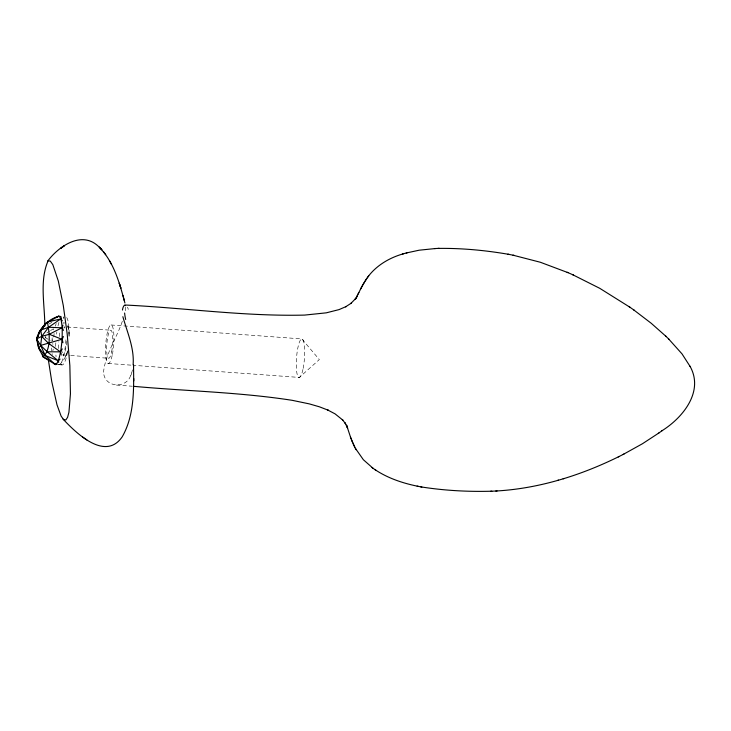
<?xml version="1.0" encoding="UTF-8"?>
<svg xmlns="http://www.w3.org/2000/svg" width="731" height="731" viewBox="0 0 731 731"><rect width="100%" height="100%" fill="white"/><g stroke="black" fill="none" stroke-linecap="round" stroke-linejoin="round"><path stroke-width="0.55" stroke-dasharray="3.65 2.74" d="M125.668 307.139L125.266 310.73M132.503 369.822L131.717 372.892M122.342 321.284C116.558 338.416 105.337 354.06 103.519 372.28M130.602 375.697C126.536 388.024 107.064 387.978 103.957 375.113A26.727 16.831 -39.7 0 1 103.564 372.262M46.848 332.907L49.598 331.18M50.512 330.604L53.272 328.877M49.078 323.961L51.864 322.298M59.394 364.732C63.414 361.388 66.311 356.043 67.544 350.853A16.091 3.308 -85.8 0 1 63.104 355.321M111.075 324.975L301.848 338.928L319.337 359.57L299.326 377.434L133.133 365.299M64.895 323.001L63.021 322.864A13.103 8.827 -24.2 0 1 63.113 323.44M67.215 327.022L110.856 330.22M62.848 354.928L69.564 355.412M70.679 355.494L108.727 358.281M108.151 363.471L132 365.217M58.407 364.659L62.336 364.943M116.43 385.073L132.338 386.233M45.112 337.484L50.832 340.893M67.864 326.063L68.833 330.293L69.098 337.165A16.091 3.308 -85.8 0 0 67.59 325.551M45.66 336.059L45.843 338.06M51.773 351.154A24.141 4.962 -85.8 0 1 51.718 347.983M51.938 341.24A24.141 4.962 -85.8 0 1 52.203 337.804M66.704 317.556A24.141 4.962 -85.8 0 1 69.034 336.607M67.535 351.666A24.141 4.962 -85.8 0 1 60.381 363.133M58.59 348.486A24.141 4.962 -85.8 0 1 58.809 341.743M59.248 336.607A24.141 4.962 -85.8 0 1 59.896 331.664M63.496 318.634A24.141 4.962 -85.8 0 1 63.871 318.04M66.704 341.386A14.081 2.897 -85.8 0 1 62.967 354.919M63.862 327.561A14.081 2.897 -85.8 0 1 64.931 326.848M127.377 307.23A34.768 8.406 -60 0 1 128.236 309.478M131.79 372.956A32.785 20.102 66.7 0 1 130.657 375.761M52.084 353.63A13.103 6.232 46.5 0 1 52.531 354.471M52.705 343.488A11.595 8.836 68.6 0 1 52.952 344.456M53.189 349.062A11.595 8.836 68.6 0 1 52.815 350.853M53.445 328.977A13.076 9.667 -70 0 1 53.701 329.891M54.094 333.437A13.076 9.667 -70 0 1 52.285 340.774M56.177 323.486A11.595 6.67 -37.6 0 1 55.227 326.163M61.258 355.412A11.595 8.653 27.8 0 1 61.221 355.878M65.927 339.805A24.141 4.962 -85.8 0 1 58.389 364.394M56.068 356.746A24.141 4.962 -85.8 0 1 55.903 355.01M55.666 346.439A24.141 4.962 -85.8 0 1 55.821 342.355M56.561 334.186A24.141 4.962 -85.8 0 1 56.881 331.901M58.005 325.907A24.141 4.962 -85.8 0 1 59.293 321.329M62.528 352.762A16.091 3.308 -85.8 0 1 62.391 351.73M64.538 328.118A16.091 3.308 -85.8 0 1 64.858 327.26M63.862 317.473L63.405 316.934A24.141 4.962 -85.8 0 1 63.862 317.473M111.651 351.693A14.081 2.897 -85.8 0 0 110.801 330.202A14.081 2.897 -85.8 0 0 106.689 350.816A14.081 2.897 -85.8 0 0 111.651 351.693M303.146 368.415A19.317 3.966 -85.8 0 0 301.976 338.937A19.317 3.966 -85.8 0 0 296.338 367.218A19.317 3.966 -85.8 0 0 303.146 368.415M112.373 354.462A19.317 3.966 -85.8 0 0 111.203 324.984A19.317 3.966 -85.8 0 0 105.566 353.265A19.317 3.966 -85.8 0 0 112.373 354.462"/><path stroke-width="1.1" d="M63.049 419.101C75.997 432.907 105.1 461.517 122.159 436.91C134.595 415.29 133.855 389.047 133.517 364.897L133.581 366.578M133.773 380.924L133.782 378.548M133.124 364.76C134.403 348.002 127.258 332.45 122.863 316.697M37.692 341.825L36.55 338.882L40.762 330.11L48.584 327.269L60.618 318.99L47.424 322.015C49.498 333.162 51.398 348.184 43.303 357.048L38.652 348.12L36.55 338.882C39.41 328.073 47.762 319.703 58.389 316.304L45.468 323.513L38.752 332.824L38.487 335.072M38.286 336.763L38.35 336.196M122.47 310.054C122.543 308.811 123.813 303.721 125.531 305.64M43.431 327.817L43.504 327.278L38.752 332.824M661.893 430.806C682.827 417.739 704.236 391.505 690 366.231M358.053 294.145L362.174 285.949M360.41 289.321L364.467 282.02M355.741 298.815L358.866 292.491M43.632 327.049L45.468 323.513L47.497 322.828M362.649 285.127L366.971 278.255M356.509 297.279L357.267 295.9L355.065 299.427L355.769 298.449L350.77 303.557L351.392 303.1L345.599 306.819L346.174 306.527L339.02 309.615L326.254 312.841L304.644 315.088C244.602 316.532 184.824 307.888 124.955 305.01M365.089 281.06C373.504 267.144 388.106 258.052 403.53 253.758M367.775 277.177L368.744 275.834M47.424 322.015L40.762 330.11L41.722 336.406L40.662 345.416L38.652 348.12L45.258 355.549L55.282 364.44L43.303 357.048L42.946 355.403M47.616 261.214C58.215 246.795 80.949 230.713 97.652 245.671C113.579 260.519 119.473 282.65 124.91 302.99M623.223 454.417L642.421 443.754L658.878 432.99M60.591 248.43L64.301 245.735L61.176 248.001M658.357 433.373L662.387 430.449M495.846 491.022C538.802 488.646 580.642 475.506 619.047 456.528M49.288 334.259L61.879 339.285L40.662 345.416L47.223 351.785L58.096 360.657L45.258 355.549L40.662 345.416L36.55 338.882L41.722 336.406L49.288 334.259L61.952 327.79A13.103 8.827 -24.2 0 0 62.948 325.121M618.252 456.93L623.982 454.033M406.208 252.999L419.155 250.203L435.639 248.513M557.488 480.441L558.548 480.139M563.126 478.778L564.177 478.485M402.379 254.086L407.377 252.67M438.024 248.412C461.809 248.065 485.658 250.34 509.087 254.406M420.663 486.837C444.156 490.583 468.078 491.881 491.853 491.205M490.647 491.269L497.053 490.958M434.433 248.577L439.23 248.348M47.223 351.785L60.399 351.858L48.474 343.287L41.722 336.406L48.584 327.269L61.952 327.79M133.471 386.315C186.359 391.131 239.713 392.163 292.254 400.332L309.277 403.877L319.42 406.811L328.21 410.21L327.716 410L335.063 413.865L342.876 420.133L342.318 419.594L345.617 423.761L345.05 422.893L347.636 428.174L346.549 425.086L351.054 438.737M513.016 255.192L540.346 262.255L568.142 272.7M375.076 469.695C388.042 478.339 403.128 483.328 418.324 486.371M417.136 486.152L421.86 487.056M507.899 254.187L514.204 255.411M572.474 274.609L599.767 288.325L629.912 307.212M567.11 272.252L573.479 275.048M43.303 357.048L47.204 358.93M82.685 437.074L86.852 439.934M633.74 309.917L651.202 323.257L665.923 336.297M355.321 448.231L363.353 459.717L373.057 468.288M372.052 467.584L376.099 470.408M629.19 306.709L634.444 310.401M668.591 338.901L682.014 353.886L690.174 366.569M665.457 335.858L669.02 339.321M40.744 350.323L38.652 348.12L37.93 343.396M105.721 254.69L103.382 251.583M111.569 264.549L109.422 260.565M354.69 447.034L350.405 437.047M356.088 449.693L353.228 444.009M352.753 442.959L351.392 439.642M119.911 285.227L119.235 283.144L120.889 288.252L120.249 286.26M123.009 295.571L124.361 300.779M42.654 354.096L42.8 354.745M48.328 359.634L51.773 381.655L57 404.828L61.121 416.131L63.652 419.676L65.845 419.95L67.599 417.319L68.933 412.257L70.441 393.817L69.856 365.619L67.188 333.875L63.305 305.631L58.325 281.06L52.824 264.631L50.293 261.086L48.1 260.803C39.355 280.841 44.829 304.726 44.819 326.063M57 317.537A24.141 4.962 -85.8 0 1 61.943 340.381A24.141 4.962 -85.8 0 1 53.802 363.225M125.677 319.474A29.277 8.023 66.1 0 1 124.617 313.014M62.117 327.68A11.595 10.81 -35 0 1 63.387 330.43M63.341 336.47A11.595 10.81 -35 0 1 62.044 339.376M62.016 339.23A13.076 12.253 62.3 0 1 62.921 342.748M62.199 348.906A13.076 12.253 62.3 0 1 60.518 351.958M60.591 319.018A13.103 8.827 -24.2 0 1 62.299 320.845M61.477 317.857A11.595 3.152 -18.2 0 1 60.801 318.963M61.13 316.825A11.595 3.152 -18.2 0 0 58.526 316.221A13.076 2.147 -28.1 0 1 58.964 316.669M57.283 364.257A13.076 4.742 30.7 0 1 55.373 364.531A11.595 1.179 30.8 0 0 55.51 363.7M58.224 360.703A13.076 4.742 30.7 0 1 58.654 362.412M60.015 359.085A11.595 8.653 27.8 0 1 58.233 360.794M60.572 351.839A11.595 8.653 27.8 0 1 61.23 354.462M101.783 249.7L99.343 247.179L101.783 249.7"/></g></svg>
